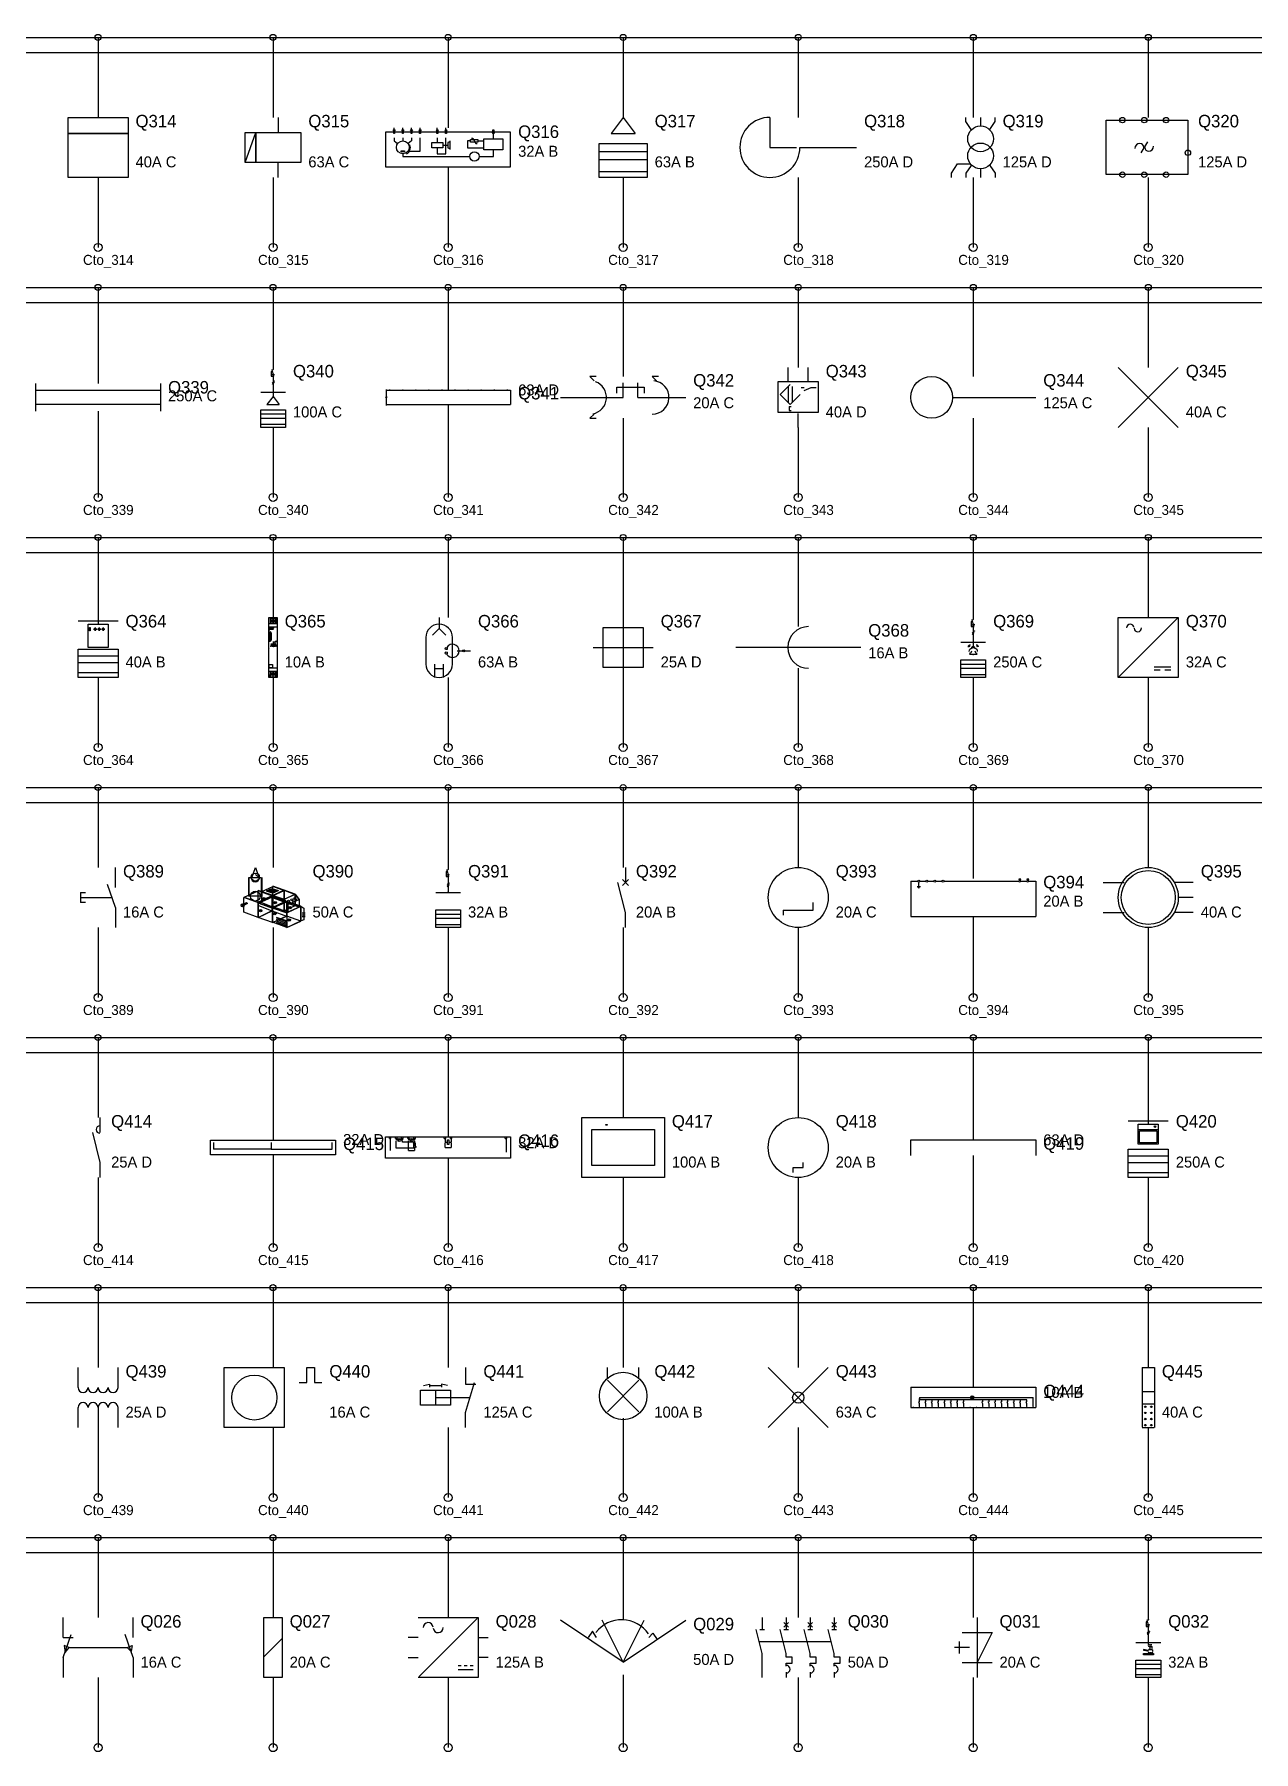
# Model space of a CAD drawing. Header units: metres. Extents: x 2 to 99, y 2 to 133.
# Drawn here: x 51.23 to 75.61, y 34.72 to 69.06 of the extents above; entities that cross this region are included whole.
import ezdxf

# ---------------------------------------------------------------- set-up
doc = ezdxf.new("R2010")
doc.units = ezdxf.units.M
for name, color, linetype in [('BARRAS_BUSBAR', 7, 'Continuous'), ('COMPONENTES', 7, 'Continuous'), ('LINEAS_FUERZA', 7, 'Continuous'), ('TEXTOS_CIRCUITO', 7, 'Continuous')]:
    doc.layers.add(name, color=color, linetype=linetype)

msp = doc.modelspace()

# ---------------------------------------------------------------- linework, layer by layer
at = {"layer": 'BARRAS_BUSBAR'}
for p, q in [((5, 69), (96, 69)), ((5, 68.7), (96, 68.7)), ((5, 64), (96, 64)), ((5, 63.7), (96, 63.7)), ((5, 59), (96, 59)), ((5, 58.7), (96, 58.7)), ((5, 54), (96, 54)), ((5, 53.7), (96, 53.7)), ((5, 49), (96, 49)), ((5, 48.7), (96, 48.7)), ((5, 44), (96, 44)), ((5, 43.7), (96, 43.7)), ((5, 39), (96, 39)), ((5, 38.7), (96, 38.7))]:
    msp.add_line(p, q, dxfattribs=at)
at = {"layer": 'COMPONENTES'}
for p, q in [((56.105, 67.4), (56.105, 67.1)), ((63, 67.4), (62.76, 67.08)), ((63, 67.4), (63.24, 67.08)), ((65.933, 67.4), (65.933, 66.8)), ((70.146, 67.4), (70.146, 67.229)), ((55.445, 66.5), (55.655, 67.1)), ((58.422, 67.153), (58.422, 67.188)), ((58.595, 67.153), (58.595, 67.188)), ((58.595, 66.99), (58.595, 66.929)), ((58.767, 67.153), (58.767, 67.188)), ((58.94, 67.153), (58.94, 67.188)), ((59.284, 67.153), (59.284, 67.188)), ((59.284, 66.99), (59.284, 66.895)), ((59.457, 67.153), (59.457, 67.188)), ((60.405, 66.972), (60.405, 67.076)), ((62.76, 67.08), (63.24, 67.08)), ((59.397, 66.843), (59.491, 66.843)), ((59.534, 66.929), (59.534, 66.757)), ((60.095, 66.929), (60.216, 66.929)), ((62.52, 66.72), (63.48, 66.72)), ((65.933, 66.8), (66.467, 66.8)), ((66.533, 66.8), (67.667, 66.8)), ((73.484, 66.909), (73.353, 66.691)), ((56.105, 66.2), (56.105, 66.5)), ((62.52, 66.56), (63.48, 66.56)), ((62.52, 66.32), (63.48, 66.32)), ((70.146, 66.371), (70.146, 66.2)), ((55.988, 62.317), (55.959, 62.317)), ((55.959, 62.317), (55.959, 62.222)), ((55.959, 62.255), (56.017, 62.255)), ((55.959, 62.222), (56.017, 62.222)), ((56.008, 62.367), (55.992, 62.35)), ((55.992, 62.367), (56.008, 62.35)), ((56, 62.4), (56, 62.359)), ((56, 62.263), (56.017, 62.263)), ((56, 62.247), (56.017, 62.247)), ((56, 62.243), (56, 62.234)), ((56, 62.21), (56, 62.193)), ((56, 62.193), (56, 61.932)), ((56.017, 62.263), (56.017, 62.247)), ((66.3, 62.12), (66.3, 62.4)), ((66.7, 62.12), (66.7, 62.4)), ((72.9, 62.4), (74.1, 61.2)), ((72.9, 61.2), (74.1, 62.4)), ((51.25, 62.078), (51.25, 61.8)), ((53.75, 61.939), (51.25, 61.939)), ((53.75, 62.078), (53.75, 61.8)), ((55.752, 61.903), (56.248, 61.903)), ((56, 61.821), (55.876, 61.655)), ((56.021, 62.127), (55.979, 62.086)), ((56.021, 62.102), (55.979, 62.061)), ((56, 61.928), (56, 61.825)), ((56, 61.821), (56.124, 61.655)), ((58.266, 61.944), (58.322, 61.944)), ((58.342, 61.944), (58.583, 61.944)), ((58.603, 61.944), (58.845, 61.944)), ((58.864, 61.944), (59.106, 61.944)), ((59.126, 61.944), (59.368, 61.944)), ((59.387, 61.944), (59.629, 61.944)), ((59.649, 61.944), (59.891, 61.944)), ((59.91, 61.944), (60.152, 61.944)), ((60.172, 61.944), (60.413, 61.944)), ((60.433, 61.944), (60.675, 61.944)), ((60.694, 61.944), (60.75, 61.944)), ((60.75, 61.944), (60.75, 61.656)), ((63, 61.8), (63, 62.092)), ((63.292, 61.8), (63.292, 62.092)), ((66.3, 62.02), (66.3, 61.7)), ((66.38, 62.02), (66.38, 61.7)), ((66.56, 62), (66.62, 62)), ((51.25, 61.8), (51.25, 61.522)), ((53.75, 61.661), (51.25, 61.661)), ((53.75, 61.8), (53.75, 61.522)), ((55.752, 61.469), (56.248, 61.469)), ((55.876, 61.655), (56.124, 61.655)), ((58.266, 61.656), (60.75, 61.656)), ((61.75, 61.8), (63, 61.8)), ((63.292, 61.8), (64.25, 61.8)), ((66.319, 61.541), (66.359, 61.541)), ((66.32, 61.62), (66.36, 61.62)), ((66.32, 61.62), (66.32, 61.54)), ((66.5, 61.2), (66.5, 61.48)), ((69.583, 61.8), (71.25, 61.8)), ((55.752, 61.386), (56.248, 61.386)), ((55.752, 61.262), (56.248, 61.262)), ((52.5, 57.4), (52.5, 57.267)), ((55.932, 57.396), (55.935, 57.396)), ((55.932, 57.365), (55.933, 57.365)), ((59.32, 57.4), (59.32, 57.178)), ((63, 57.4), (63, 56.2)), ((70.008, 57.367), (69.992, 57.35)), ((69.992, 57.367), (70.008, 57.35)), ((70, 57.4), (70, 57.359)), ((72.9, 56.2), (74.1, 57.4)), ((52.1, 57.333), (52.9, 57.333)), ((52.407, 57.167), (52.473, 57.167)), ((52.42, 57.147), (52.46, 57.187)), ((52.42, 57.187), (52.46, 57.147)), ((52.44, 57.2), (52.44, 57.133)), ((52.487, 57.167), (52.553, 57.167)), ((52.5, 57.147), (52.54, 57.187)), ((52.5, 57.187), (52.54, 57.147)), ((52.52, 57.2), (52.52, 57.133)), ((52.567, 57.167), (52.633, 57.167)), ((52.58, 57.187), (52.62, 57.147)), ((52.62, 57.187), (52.58, 57.147)), ((52.6, 57.2), (52.6, 57.133)), ((55.917, 57.276), (56.083, 57.276)), ((55.917, 57.21), (56.083, 57.21)), ((55.918, 57.114), (55.941, 57.114)), ((55.926, 57.193), (55.926, 57.155)), ((55.926, 57.193), (55.941, 57.193)), ((55.926, 57.155), (55.933, 57.155)), ((55.933, 57.187), (55.933, 57.155)), ((55.933, 57.187), (55.939, 57.187)), ((55.935, 57.169), (55.935, 57.163)), ((55.935, 57.169), (55.939, 57.169)), ((55.935, 57.163), (55.941, 57.163)), ((55.958, 57.193), (55.958, 57.163)), ((55.958, 57.193), (55.965, 57.193)), ((55.958, 57.163), (55.965, 57.163)), ((55.962, 57.094), (55.962, 56.949)), ((55.965, 57.193), (55.965, 57.163)), ((55.968, 57.201), (55.968, 57.163)), ((55.968, 57.2), (55.976, 57.2)), ((55.968, 57.163), (55.976, 57.163)), ((55.976, 57.201), (55.976, 57.163)), ((55.979, 57.193), (55.979, 57.187)), ((55.979, 57.193), (56.009, 57.193)), ((55.998, 57.187), (55.979, 57.169)), ((55.979, 57.187), (55.998, 57.187)), ((55.979, 57.169), (55.979, 57.163)), ((55.979, 57.163), (56.009, 57.163)), ((56.009, 57.187), (55.99, 57.169)), ((55.99, 57.169), (56.009, 57.169)), ((56.009, 57.193), (56.009, 57.187)), ((56.009, 57.169), (56.009, 57.163)), ((59.32, 57.178), (59.187, 57.044)), ((59.32, 57.178), (59.453, 57.044)), ((69.988, 57.317), (69.959, 57.317)), ((69.959, 57.317), (69.959, 57.222)), ((69.959, 57.255), (70.017, 57.255)), ((69.959, 57.222), (70.017, 57.222)), ((70.021, 57.127), (69.979, 57.086)), ((70.021, 57.102), (69.979, 57.061)), ((70, 57.263), (70.017, 57.263)), ((70, 57.247), (70.017, 57.247)), ((70, 57.243), (70, 57.234)), ((70, 57.21), (70, 57.193)), ((70, 57.193), (70, 56.928)), ((70.017, 57.263), (70.017, 57.247)), ((55.918, 56.926), (55.941, 56.926)), ((55.922, 56.782), (55.922, 56.782)), ((55.933, 56.784), (55.932, 56.784)), ((55.95, 56.846), (55.954, 56.846)), ((55.954, 56.87), (55.959, 56.87)), ((55.954, 56.866), (55.959, 56.866)), ((55.954, 56.85), (55.959, 56.85)), ((55.954, 56.85), (55.954, 56.846)), ((55.954, 56.846), (55.959, 56.846)), ((55.959, 56.87), (55.959, 56.866)), ((55.959, 56.85), (55.959, 56.846)), ((56.004, 56.92), (56.004, 56.879)), ((56.017, 56.899), (56.025, 56.899)), ((56.025, 56.912), (56.037, 56.912)), ((56.025, 56.912), (56.025, 56.899)), ((56.037, 56.912), (56.037, 56.899)), ((56.037, 56.899), (56.046, 56.899)), ((56.046, 56.866), (56.05, 56.866)), ((56.05, 56.87), (56.054, 56.87)), ((56.05, 56.87), (56.05, 56.866)), ((56.054, 56.846), (56.058, 56.846)), ((56.058, 56.85), (56.062, 56.85)), ((56.058, 56.85), (56.058, 56.846)), ((56.062, 56.85), (56.062, 56.846)), ((56.062, 56.846), (56.066, 56.846)), ((59.053, 57), (59.053, 56.467)), ((59.587, 56.467), (59.587, 57)), ((59.68, 56.733), (59.947, 56.733)), ((62.4, 56.8), (63.6, 56.8)), ((66.708, 56.8), (65.25, 56.8)), ((67.75, 56.8), (66.708, 56.8)), ((69.752, 56.903), (70.248, 56.903)), ((69.928, 56.668), (70.076, 56.668)), ((69.959, 56.796), (70.041, 56.796)), ((69.969, 56.817), (70.027, 56.817)), ((70, 56.925), (70, 56.82)), ((52.1, 56.633), (52.9, 56.633)), ((52.1, 56.5), (52.9, 56.5)), ((55.917, 56.39), (56.083, 56.39)), ((55.917, 56.324), (56.083, 56.324)), ((59.231, 56.2), (59.231, 56.467)), ((59.231, 56.378), (59.409, 56.378)), ((59.409, 56.2), (59.409, 56.467)), ((69.752, 56.469), (70.248, 56.469)), ((69.752, 56.386), (70.248, 56.386)), ((73.62, 56.41), (73.95, 56.41)), ((73.62, 56.35), (73.74, 56.35)), ((73.83, 56.35), (73.95, 56.35)), ((52.1, 56.3), (52.9, 56.3)), ((55.933, 56.217), (55.932, 56.217)), ((69.752, 56.262), (70.248, 56.262)), ((52.85, 52), (52.85, 52.4)), ((55.514, 52.2), (55.514, 51.818)), ((55.774, 52.2), (55.774, 51.818)), ((59.488, 52.317), (59.459, 52.317)), ((59.459, 52.317), (59.459, 52.222)), ((59.459, 52.255), (59.517, 52.255)), ((59.459, 52.222), (59.517, 52.222)), ((59.508, 52.367), (59.492, 52.35)), ((59.492, 52.367), (59.508, 52.35)), ((59.5, 52.4), (59.5, 52.359)), ((59.5, 52.263), (59.517, 52.263)), ((59.5, 52.247), (59.517, 52.247)), ((59.5, 52.243), (59.5, 52.234)), ((59.5, 52.21), (59.5, 52.193)), ((59.517, 52.263), (59.517, 52.247)), ((63.045, 52.4), (63.045, 52.1)), ((52.15, 51.9), (52.15, 51.7)), ((52.15, 51.9), (52.25, 51.9)), ((52.85, 51.6), (52.69, 52.06)), ((55.42, 51.804), (55.702, 51.932)), ((55.775, 51.92), (55.998, 52.02)), ((55.865, 51.933), (56.003, 51.89)), ((55.869, 51.935), (55.974, 51.979)), ((55.888, 51.927), (55.993, 51.971)), ((55.916, 51.918), (56.022, 51.962)), ((55.945, 51.91), (56.051, 51.954)), ((55.974, 51.983), (56.108, 51.94)), ((55.974, 51.902), (56.08, 51.945)), ((55.999, 51.841), (56.221, 51.938)), ((56.003, 51.893), (56.108, 51.937)), ((59.252, 51.903), (59.748, 51.903)), ((59.521, 52.102), (59.479, 52.061)), ((59.521, 52.077), (59.479, 52.036)), ((59.521, 52.052), (59.479, 52.011)), ((59.5, 52.193), (59.5, 51.903)), ((63.105, 52.04), (62.985, 52.16)), ((63.105, 52.16), (62.985, 52.04)), ((68.75, 52.127), (68.75, 51.417)), ((68.75, 52.127), (68.887, 52.127)), ((68.879, 52.022), (68.944, 52.022)), ((68.895, 52.006), (68.927, 52.006)), ((68.903, 51.99), (68.919, 51.99)), ((68.911, 52.022), (68.911, 52.102)), ((68.935, 52.127), (69.048, 52.127)), ((69.097, 52.127), (69.21, 52.127)), ((69.258, 52.127), (69.371, 52.127)), ((69.419, 52.127), (70.903, 52.127)), ((70.903, 52.175), (70.952, 52.151)), ((70.919, 52.183), (70.919, 52.135)), ((70.927, 52.183), (70.927, 52.135)), ((70.935, 52.183), (70.935, 52.135)), ((70.952, 52.127), (71.065, 52.127)), ((71.065, 52.175), (71.113, 52.151)), ((71.081, 52.183), (71.081, 52.135)), ((71.089, 52.183), (71.089, 52.135)), ((71.097, 52.183), (71.097, 52.135)), ((71.113, 52.127), (71.25, 52.127)), ((71.25, 52.127), (71.25, 51.417)), ((72.6, 52.1), (73.02, 52.1)), ((74.4, 52.1), (74.04, 52.1)), ((52.15, 51.8), (52.77, 51.8)), ((52.25, 51.7), (52.15, 51.7)), ((52.85, 51.6), (52.85, 51.2)), ((55.702, 51.401), (55.985, 51.539)), ((55.706, 51.689), (55.989, 51.813)), ((55.993, 51.591), (56.275, 51.715)), ((55.998, 51.608), (56.221, 51.715)), ((56.221, 51.532), (56.444, 51.637)), ((66.2, 51.55), (66.2, 51.45)), ((66.2, 51.55), (66.8, 51.55)), ((66.8, 51.55), (66.8, 51.7)), ((74.4, 51.8), (74.1, 51.8)), ((55.989, 51.298), (56.272, 51.431)), ((56.062, 51.365), (56.253, 51.295)), ((56.062, 51.334), (56.253, 51.264)), ((56.062, 51.308), (56.253, 51.238)), ((56.069, 51.391), (56.261, 51.321)), ((56.275, 51.2), (56.558, 51.334)), ((56.639, 51.485), (56.583, 51.485)), ((56.639, 51.45), (56.583, 51.45)), ((56.639, 51.415), (56.583, 51.415)), ((59.252, 51.469), (59.748, 51.469)), ((59.252, 51.386), (59.748, 51.386)), ((59.252, 51.262), (59.748, 51.262)), ((68.75, 51.417), (71.25, 51.417)), ((72.6, 51.5), (73.02, 51.5)), ((74.4, 51.5), (74.04, 51.5)), ((52.538, 47.4), (52.538, 47.1)), ((73.5, 47.4), (73.5, 47.267)), ((73.1, 47.333), (73.9, 47.333)), ((73.3, 47.16), (73.693, 47.16)), ((54.808, 46.9), (54.808, 46.765)), ((55.961, 46.765), (54.808, 46.765)), ((55.961, 46.9), (55.961, 46.765)), ((55.961, 46.765), (57.182, 46.765)), ((57.182, 46.765), (57.182, 46.9)), ((58.326, 46.983), (58.326, 47.013)), ((58.326, 46.983), (58.357, 46.983)), ((58.341, 46.983), (58.341, 46.739)), ((58.357, 46.983), (58.357, 47.013)), ((58.448, 46.983), (58.448, 47.013)), ((58.448, 46.983), (58.479, 46.983)), ((58.463, 46.983), (58.463, 46.952)), ((58.494, 46.952), (58.463, 46.952)), ((58.479, 46.983), (58.479, 47.013)), ((58.546, 46.974), (58.503, 46.931)), ((58.555, 46.952), (58.585, 46.952)), ((58.57, 46.983), (58.57, 47.013)), ((58.57, 46.983), (58.601, 46.983)), ((58.585, 46.983), (58.585, 46.952)), ((58.601, 46.983), (58.601, 47.013)), ((58.692, 46.983), (58.692, 47.013)), ((58.692, 46.983), (58.723, 46.983)), ((58.707, 46.983), (58.707, 46.952)), ((58.738, 46.952), (58.707, 46.952)), ((58.707, 46.739), (58.707, 46.937)), ((58.707, 46.739), (58.829, 46.739)), ((58.723, 46.983), (58.723, 47.013)), ((58.79, 46.974), (58.747, 46.931)), ((58.799, 46.952), (58.829, 46.952)), ((58.799, 46.891), (58.86, 46.8)), ((58.814, 46.983), (58.814, 47.013)), ((58.814, 46.983), (58.845, 46.983)), ((58.829, 46.983), (58.829, 46.952)), ((58.829, 46.937), (58.829, 46.891)), ((58.829, 46.8), (58.829, 46.739)), ((58.845, 46.983), (58.845, 47.013)), ((59.424, 46.983), (59.424, 47.013)), ((59.424, 46.983), (59.454, 46.983)), ((59.439, 46.983), (59.439, 46.907)), ((59.439, 46.907), (59.485, 46.907)), ((59.439, 46.8), (59.439, 46.891)), ((59.439, 46.8), (59.561, 46.8)), ((59.454, 46.983), (59.454, 47.013)), ((59.515, 46.907), (59.561, 46.907)), ((59.546, 46.983), (59.546, 47.013)), ((59.546, 46.983), (59.576, 46.983)), ((59.561, 46.983), (59.561, 46.907)), ((59.561, 46.891), (59.561, 46.8)), ((59.576, 46.983), (59.576, 47.013)), ((60.643, 46.983), (60.643, 47.013)), ((60.643, 46.983), (60.674, 46.983)), ((60.659, 46.983), (60.659, 46.709)), ((60.674, 46.983), (60.674, 47.013)), ((73.1, 46.633), (73.9, 46.633)), ((73.1, 46.5), (73.9, 46.5)), ((73.1, 46.3), (73.9, 46.3)), ((52.1, 42), (52.1, 42.4)), ((52.9, 42), (52.9, 42.4)), ((59.845, 42.4), (59.845, 42.07)), ((62.684, 42.179), (62.684, 42.4)), ((63.316, 42.179), (63.316, 42.4)), ((65.9, 41.2), (67.1, 42.4)), ((65.9, 42.4), (67.1, 41.2)), ((73.378, 42.4), (73.378, 41.678)), ((73.378, 42.4), (73.451, 42.4)), ((73.457, 42.4), (73.622, 42.4)), ((73.622, 42.4), (73.622, 41.2)), ((59.125, 42.04), (59.365, 42.04)), ((59.245, 41.95), (59.245, 41.65)), ((59.845, 42.07), (60.055, 42.07)), ((62.684, 42.147), (63.316, 41.516)), ((63.316, 42.147), (62.684, 41.516)), ((68.75, 42.006), (71.25, 42.006)), ((68.75, 42.006), (68.75, 41.602)), ((71.25, 42.006), (71.25, 41.602)), ((73.378, 41.922), (73.622, 41.922)), ((52.1, 41.2), (52.1, 41.6)), ((52.5, 41.6), (52.5, 41.2)), ((52.9, 41.2), (52.9, 41.6)), ((59.245, 41.8), (59.935, 41.8)), ((68.75, 41.602), (68.79, 41.602)), ((68.808, 41.602), (68.917, 41.602)), ((68.927, 41.678), (68.912, 41.715)), ((68.927, 41.804), (69.965, 41.804)), ((68.927, 41.804), (68.927, 41.776)), ((68.927, 41.718), (68.927, 41.779)), ((68.927, 41.761), (71.073, 41.761)), ((68.927, 41.624), (68.927, 41.678)), ((68.934, 41.602), (69.043, 41.602)), ((69.053, 41.678), (69.038, 41.715)), ((69.053, 41.718), (69.053, 41.758)), ((69.053, 41.624), (69.053, 41.678)), ((69.06, 41.602), (69.169, 41.602)), ((69.179, 41.678), (69.164, 41.715)), ((69.179, 41.718), (69.179, 41.758)), ((69.179, 41.624), (69.179, 41.678)), ((69.187, 41.602), (69.296, 41.602)), ((69.306, 41.678), (69.29, 41.715)), ((69.306, 41.718), (69.306, 41.758)), ((69.306, 41.624), (69.306, 41.678)), ((69.313, 41.602), (69.422, 41.602)), ((69.432, 41.678), (69.417, 41.715)), ((69.432, 41.718), (69.432, 41.758)), ((69.432, 41.624), (69.432, 41.678)), ((69.439, 41.602), (69.548, 41.602)), ((69.558, 41.678), (69.543, 41.715)), ((69.558, 41.718), (69.558, 41.758)), ((69.558, 41.624), (69.558, 41.678)), ((69.566, 41.602), (69.674, 41.602)), ((69.684, 41.678), (69.669, 41.715)), ((69.684, 41.718), (69.684, 41.758)), ((69.684, 41.624), (69.684, 41.678)), ((69.692, 41.602), (69.801, 41.602)), ((69.811, 41.678), (69.795, 41.715)), ((69.811, 41.718), (69.811, 41.758)), ((69.811, 41.624), (69.811, 41.678)), ((69.818, 41.602), (69.927, 41.602)), ((69.944, 41.602), (70.053, 41.602)), ((69.967, 41.824), (69.967, 41.784)), ((69.987, 41.824), (69.987, 41.784)), ((69.99, 41.804), (71.199, 41.804)), ((70.071, 41.602), (70.179, 41.602)), ((70.189, 41.678), (70.174, 41.715)), ((70.189, 41.718), (70.189, 41.758)), ((70.189, 41.624), (70.189, 41.678)), ((70.197, 41.602), (70.306, 41.602)), ((70.316, 41.678), (70.301, 41.715)), ((70.316, 41.718), (70.316, 41.758)), ((70.316, 41.624), (70.316, 41.678)), ((70.323, 41.602), (70.432, 41.602)), ((70.442, 41.678), (70.427, 41.715)), ((70.442, 41.718), (70.442, 41.758)), ((70.442, 41.624), (70.442, 41.678)), ((70.449, 41.602), (70.558, 41.602)), ((70.568, 41.678), (70.553, 41.715)), ((70.568, 41.718), (70.568, 41.758)), ((70.568, 41.624), (70.568, 41.678)), ((70.576, 41.602), (70.684, 41.602)), ((70.694, 41.678), (70.679, 41.715)), ((70.694, 41.718), (70.694, 41.758)), ((70.694, 41.624), (70.694, 41.678)), ((70.702, 41.602), (70.811, 41.602)), ((70.821, 41.678), (70.806, 41.715)), ((70.821, 41.718), (70.821, 41.758)), ((70.821, 41.624), (70.821, 41.678)), ((70.828, 41.602), (70.937, 41.602)), ((70.947, 41.678), (70.932, 41.715)), ((70.947, 41.718), (70.947, 41.758)), ((70.947, 41.624), (70.947, 41.678)), ((70.954, 41.602), (71.063, 41.602)), ((71.073, 41.678), (71.058, 41.715)), ((71.073, 41.718), (71.073, 41.758)), ((71.073, 41.624), (71.073, 41.678)), ((71.081, 41.602), (71.19, 41.602)), ((71.199, 41.624), (71.199, 41.804)), ((71.21, 41.602), (71.25, 41.602)), ((73.378, 41.671), (73.378, 41.206)), ((73.384, 41.678), (73.622, 41.678)), ((63, 41.389), (63, 41.2)), ((73.378, 41.2), (73.469, 41.2)), ((73.476, 41.2), (73.482, 41.2)), ((73.482, 41.2), (73.616, 41.2)), ((51.8, 37), (51.8, 37.4)), ((53.2, 37), (53.2, 37.4)), ((60.08, 37.38), (58.92, 36.22)), ((63, 36.512), (61.75, 37.346)), ((63, 36.512), (62.583, 37.346)), ((63, 36.512), (63.417, 37.346)), ((63, 36.512), (64.25, 37.346)), ((65.732, 37.16), (65.828, 37.16)), ((65.78, 37.4), (65.78, 37.16)), ((66.308, 37.304), (66.212, 37.208)), ((66.212, 37.304), (66.308, 37.208)), ((66.212, 37.16), (66.308, 37.16)), ((66.26, 37.4), (66.26, 37.16)), ((66.788, 37.304), (66.692, 37.208)), ((66.692, 37.304), (66.788, 37.208)), ((66.692, 37.16), (66.788, 37.16)), ((66.74, 37.4), (66.74, 37.16)), ((67.268, 37.304), (67.172, 37.208)), ((67.172, 37.304), (67.268, 37.208)), ((67.172, 37.16), (67.268, 37.16)), ((67.22, 37.4), (67.22, 37.16)), ((70.075, 37.4), (70.075, 36.2)), ((73.488, 37.317), (73.459, 37.317)), ((73.459, 37.317), (73.459, 37.222)), ((73.459, 37.255), (73.517, 37.255)), ((73.459, 37.222), (73.517, 37.222)), ((73.521, 37.127), (73.479, 37.086)), ((73.521, 37.102), (73.479, 37.061)), ((73.508, 37.367), (73.492, 37.35)), ((73.492, 37.367), (73.508, 37.35)), ((73.5, 37.4), (73.5, 37.359)), ((73.5, 37.263), (73.517, 37.263)), ((73.5, 37.247), (73.517, 37.247)), ((73.5, 37.243), (73.5, 37.234)), ((73.5, 37.21), (73.5, 37.193)), ((73.5, 37.193), (73.5, 36.932)), ((73.517, 37.263), (73.517, 37.247)), ((51.8, 36.6), (51.96, 37.06)), ((51.8, 37), (52, 37)), ((51.92, 36.8), (51.82, 36.84)), ((51.82, 36.84), (51.84, 36.7)), ((51.84, 36.7), (51.92, 36.8)), ((51.92, 36.8), (53.08, 36.8)), ((53.2, 36.6), (53.04, 37.06)), ((53.08, 36.8), (53.18, 36.84)), ((53.08, 36.8), (53.16, 36.72)), ((53.18, 36.84), (53.16, 36.72)), ((55.818, 36.618), (56.182, 36.982)), ((58.9, 37), (58.7, 37)), ((60.1, 37), (60.3, 37)), ((65.72, 36.92), (67.16, 36.92)), ((69.925, 36.8), (69.625, 36.8)), ((69.715, 36.92), (69.715, 36.68)), ((73.252, 36.903), (73.748, 36.903)), ((73.495, 36.721), (73.495, 36.754)), ((73.5, 36.928), (73.5, 36.862)), ((73.582, 36.754), (73.501, 36.754)), ((73.588, 36.721), (73.588, 36.754)), ((51.8, 36.6), (51.8, 36.2)), ((53.2, 36.6), (53.2, 36.2)), ((58.7, 36.6), (58.9, 36.6)), ((59.7, 36.44), (59.76, 36.44)), ((59.82, 36.44), (59.88, 36.44)), ((59.94, 36.44), (60, 36.44)), ((60.3, 36.6), (60.1, 36.6)), ((69.775, 36.5), (70.375, 36.5)), ((73.252, 36.469), (73.748, 36.469)), ((73.562, 36.694), (73.521, 36.694)), ((59.7, 36.36), (60, 36.36)), ((66.26, 36.308), (66.26, 36.2)), ((66.74, 36.308), (66.74, 36.2)), ((67.22, 36.308), (67.22, 36.2)), ((73.252, 36.386), (73.748, 36.386)), ((73.252, 36.262), (73.748, 36.262))]:
    msp.add_line(p, q, dxfattribs=at)
for points in [[(51.9, 67.4), (53.1, 67.4), (53.1, 67.08), (51.9, 67.08)], [(72.655, 67.345), (74.291, 67.345), (74.291, 66.255), (72.655, 66.255)], [(51.9, 67.08), (53.1, 67.08), (53.1, 66.2), (51.9, 66.2)], [(55.445, 67.1), (55.655, 67.1), (55.655, 66.5), (55.445, 66.5)], [(55.655, 67.1), (56.555, 67.1), (56.555, 66.5), (55.655, 66.5)], [(58.414, 67.129), (58.431, 67.129), (58.431, 67.078), (58.414, 67.078)], [(58.586, 67.129), (58.603, 67.129), (58.603, 67.078), (58.586, 67.078)], [(58.759, 67.129), (58.776, 67.129), (58.776, 67.078), (58.759, 67.078)], [(58.931, 67.129), (58.948, 67.129), (58.948, 67.078), (58.931, 67.078)], [(59.276, 67.129), (59.293, 67.129), (59.293, 67.078), (59.276, 67.078)], [(59.448, 67.129), (59.466, 67.129), (59.466, 67.078), (59.448, 67.078)], [(60.216, 66.972), (60.595, 66.972), (60.595, 66.748), (60.216, 66.748)], [(60.397, 67.153), (60.414, 67.153), (60.414, 67.102), (60.397, 67.102)], [(58.56, 66.731), (58.629, 66.731), (58.629, 66.714), (58.56, 66.714)], [(58.56, 66.731), (58.595, 66.731), (58.595, 66.714), (58.56, 66.714)], [(59.172, 66.895), (59.397, 66.895), (59.397, 66.791), (59.172, 66.791)], [(59.948, 66.955), (60.095, 66.955), (60.095, 66.903), (59.948, 66.903)], [(62.52, 66.88), (63.48, 66.88), (63.48, 66.2), (62.52, 66.2)], [(66.1, 62.12), (66.9, 62.12), (66.9, 61.5), (66.1, 61.5)], [(55.752, 61.552), (56.248, 61.552), (56.248, 61.2), (55.752, 61.2)], [(55.917, 57.4), (56.083, 57.4), (56.083, 56.2), (55.917, 56.2)], [(55.948, 57.396), (56.001, 57.396), (56.001, 57.341), (55.948, 57.341)], [(55.953, 57.387), (55.995, 57.387), (55.995, 57.346), (55.953, 57.346)], [(56.001, 57.396), (56.055, 57.396), (56.055, 57.341), (56.001, 57.341)], [(56.008, 57.387), (56.049, 57.387), (56.049, 57.346), (56.008, 57.346)], [(72.9, 57.4), (74.1, 57.4), (74.1, 56.2), (72.9, 56.2)], [(52.3, 57.267), (52.7, 57.267), (52.7, 56.8), (52.3, 56.8)], [(52.327, 57.2), (52.34, 57.2), (52.34, 57.133), (52.327, 57.133)], [(55.935, 57.102), (55.947, 57.102), (55.947, 57.077), (55.935, 57.077)], [(55.935, 57.073), (55.947, 57.073), (55.947, 57.048), (55.935, 57.048)], [(55.935, 57.044), (55.947, 57.044), (55.947, 57.02), (55.935, 57.02)], [(55.935, 57.015), (55.947, 57.015), (55.947, 56.991), (55.935, 56.991)], [(55.946, 57.334), (56, 57.334), (56, 57.279), (55.946, 57.279)], [(55.952, 57.326), (55.993, 57.326), (55.993, 57.284), (55.952, 57.284)], [(56, 57.334), (56.054, 57.334), (56.054, 57.279), (56, 57.279)], [(56.007, 57.326), (56.048, 57.326), (56.048, 57.284), (56.007, 57.284)], [(62.6, 57.2), (63.4, 57.2), (63.4, 56.4), (62.6, 56.4)], [(52.1, 56.767), (52.9, 56.767), (52.9, 56.2), (52.1, 56.2)], [(55.935, 56.986), (55.946, 56.986), (55.946, 56.962), (55.935, 56.962)], [(55.935, 56.957), (55.946, 56.957), (55.946, 56.933), (55.935, 56.933)], [(55.954, 56.829), (55.959, 56.829), (55.959, 56.821), (55.954, 56.821)], [(55.992, 56.843), (56.03, 56.843), (56.03, 56.839), (55.992, 56.839)], [(56.054, 56.829), (56.058, 56.829), (56.058, 56.821), (56.054, 56.821)], [(55.921, 56.457), (55.988, 56.457), (55.988, 56.394), (55.921, 56.394)], [(55.946, 56.32), (56, 56.32), (56, 56.265), (55.946, 56.265)], [(56, 56.32), (56.054, 56.32), (56.054, 56.265), (56, 56.265)], [(69.752, 56.552), (70.248, 56.552), (70.248, 56.2), (69.752, 56.2)], [(55.945, 56.258), (55.998, 56.258), (55.998, 56.204), (55.945, 56.204)], [(55.951, 56.25), (55.992, 56.25), (55.992, 56.209), (55.951, 56.209)], [(55.952, 56.312), (55.993, 56.312), (55.993, 56.27), (55.952, 56.27)], [(55.999, 56.258), (56.052, 56.258), (56.052, 56.204), (55.999, 56.204)], [(56.005, 56.25), (56.047, 56.25), (56.047, 56.208), (56.005, 56.208)], [(56.007, 56.312), (56.048, 56.312), (56.048, 56.27), (56.007, 56.27)], [(55.514, 52.2), (55.762, 52.2), (55.762, 51.826), (55.514, 51.826)], [(55.724, 51.541), (55.774, 51.541), (55.774, 51.527), (55.724, 51.527)], [(55.794, 51.786), (55.844, 51.786), (55.844, 51.772), (55.794, 51.772)], [(56.017, 51.702), (56.067, 51.702), (56.067, 51.688), (56.017, 51.688)], [(56.311, 51.604), (56.361, 51.604), (56.361, 51.59), (56.311, 51.59)], [(59.252, 51.552), (59.748, 51.552), (59.748, 51.2), (59.252, 51.2)], [(56.01, 51.486), (56.06, 51.486), (56.06, 51.471), (56.01, 51.471)], [(56.297, 51.36), (56.347, 51.36), (56.347, 51.345), (56.297, 51.345)], [(62.176, 47.4), (63.824, 47.4), (63.824, 46.2), (62.176, 46.2)], [(62.376, 47.16), (63.624, 47.16), (63.624, 46.44), (62.376, 46.44)], [(62.656, 47.264), (62.68, 47.264), (62.68, 47.248), (62.656, 47.248)], [(73.3, 47.267), (73.7, 47.267), (73.7, 46.867), (73.3, 46.867)], [(73.327, 47.133), (73.673, 47.133), (73.673, 46.893), (73.327, 46.893)], [(54.75, 46.949), (57.25, 46.949), (57.25, 46.651), (54.75, 46.651)], [(58.25, 47.013), (60.75, 47.013), (60.75, 46.587), (58.25, 46.587)], [(58.817, 46.891), (58.841, 46.891), (58.841, 46.8), (58.817, 46.8)], [(59.485, 46.952), (59.515, 46.952), (59.515, 46.861), (59.485, 46.861)], [(73.1, 46.767), (73.9, 46.767), (73.9, 46.2), (73.1, 46.2)], [(55.025, 42.4), (56.225, 42.4), (56.225, 41.2), (55.025, 41.2)], [(58.945, 41.95), (59.545, 41.95), (59.545, 41.65), (58.945, 41.65)], [(55.818, 37.4), (56.182, 37.4), (56.182, 36.2), (55.818, 36.2)], [(73.252, 36.552), (73.748, 36.552), (73.748, 36.2), (73.252, 36.2)], [(73.401, 36.681), (73.602, 36.681), (73.602, 36.654), (73.401, 36.654)]]:
    msp.add_lwpolyline(points, close=True, dxfattribs=at)
for points in [[(69.957, 67.16), (69.854, 67.314), (69.854, 67.4)], [(70.334, 67.16), (70.437, 67.314), (70.437, 67.4)], [(60.379, 67.102), (58.25, 67.102), (58.25, 66.412), (60.75, 66.412), (60.75, 67.102), (60.431, 67.102)], [(58.422, 66.99), (58.422, 66.929), (58.491, 66.878)], [(58.767, 66.99), (58.767, 66.929), (58.698, 66.878)], [(58.724, 66.722), (58.94, 66.722), (58.94, 66.99)], [(59.284, 66.791), (59.284, 66.671), (59.457, 66.671), (59.457, 66.99)], [(59.966, 66.981), (59.991, 66.981), (60.052, 66.878), (60.078, 66.878)], [(58.595, 66.671), (58.595, 66.619), (59.931, 66.619)], [(59.534, 66.912), (59.491, 66.895), (59.491, 66.791), (59.534, 66.774)], [(59.948, 66.929), (59.888, 66.929), (59.888, 66.791), (60.216, 66.791)], [(60.121, 66.619), (60.405, 66.619), (60.405, 66.748)], [(69.563, 66.2), (69.563, 66.286), (69.683, 66.474), (69.94, 66.474)], [(69.957, 66.44), (69.854, 66.286), (69.854, 66.2)], [(70.334, 66.44), (70.437, 66.286), (70.437, 66.2)], [(56, 62.263), (56, 62.276), (55.979, 62.359)], [(62.458, 62.217), (62.333, 62.217), (62.417, 62.133)], [(63.708, 62.217), (63.583, 62.217), (63.667, 62.133)], [(58.266, 61.64), (58.266, 61.793), (58.25, 61.803), (58.283, 61.803), (58.266, 61.813), (58.266, 61.96)], [(62.875, 61.883), (62.875, 62.008), (63.417, 62.008), (63.417, 61.883)], [(66.34, 62.06), (66.14, 61.86), (66.34, 61.66), (66.54, 61.86)], [(66.62, 61.94), (66.76, 62), (66.86, 62)], [(62.417, 61.467), (62.333, 61.383), (62.458, 61.383)], [(70, 57.263), (70, 57.276), (69.979, 57.359)], [(55.954, 56.829), (55.95, 56.825), (55.954, 56.821)], [(55.959, 56.829), (55.963, 56.825), (55.959, 56.821)], [(55.979, 56.841), (55.992, 56.85), (55.992, 56.833)], [(56.054, 56.829), (56.05, 56.825), (56.054, 56.821)], [(56.058, 56.829), (56.062, 56.825), (56.058, 56.821)], [(55.577, 52.19), (55.647, 52.4), (55.717, 52.197), (55.647, 52.26)], [(59.5, 52.263), (59.5, 52.276), (59.479, 52.359)], [(55.42, 51.807), (55.702, 51.706), (55.985, 51.838), (55.702, 51.94)], [(55.716, 51.932), (55.985, 51.834), (55.985, 51.529), (55.702, 51.637), (55.702, 51.932)], [(55.782, 51.917), (55.998, 51.842), (55.998, 51.608), (55.772, 51.691), (55.772, 51.917)], [(55.775, 51.923), (55.998, 51.844), (56.221, 51.947), (55.998, 52.025)], [(56.008, 52.02), (56.221, 51.943), (56.221, 51.707), (55.998, 51.791), (55.998, 52.02)], [(55.998, 51.85), (55.998, 51.608), (56.221, 51.71), (56.221, 51.944), (55.998, 51.842)], [(55.999, 51.843), (56.221, 51.765), (56.444, 51.866), (56.221, 51.944)], [(56.22, 51.76), (56.297, 51.658), (56.521, 51.76), (56.444, 51.861), (56.227, 51.767)], [(56.232, 51.938), (56.444, 51.863), (56.444, 51.63), (56.221, 51.713), (56.221, 51.938)], [(56.444, 51.869), (56.522, 51.76), (56.522, 51.607), (56.444, 51.636), (56.444, 51.861)], [(63.045, 51.2), (63.045, 51.5), (62.895, 52.1)], [(55.382, 51.652), (55.472, 51.701), (55.486, 51.68), (55.396, 51.631)], [(55.429, 51.8), (55.702, 51.702), (55.702, 51.401), (55.415, 51.508), (55.415, 51.8)], [(55.702, 51.713), (55.702, 51.401), (55.985, 51.532), (55.985, 51.835), (55.702, 51.703)], [(55.715, 51.685), (55.989, 51.59), (55.989, 51.298), (55.702, 51.402), (55.702, 51.685)], [(55.706, 51.692), (55.989, 51.594), (56.272, 51.722), (55.989, 51.82)], [(56.002, 51.587), (56.275, 51.492), (56.275, 51.2), (55.988, 51.304), (55.988, 51.587)], [(56.002, 51.813), (56.272, 51.718), (56.272, 51.422), (55.989, 51.527), (55.989, 51.813)], [(55.989, 51.601), (55.989, 51.298), (56.272, 51.425), (56.272, 51.718), (55.989, 51.591)], [(55.993, 51.594), (56.275, 51.496), (56.558, 51.624), (56.275, 51.722)], [(56.006, 51.837), (56.221, 51.763), (56.221, 51.532), (55.995, 51.614), (55.995, 51.837)], [(56.22, 51.767), (56.298, 51.658), (56.298, 51.506), (56.22, 51.535), (56.22, 51.76)], [(56.289, 51.715), (56.558, 51.62), (56.558, 51.324), (56.275, 51.429), (56.275, 51.715)], [(56.275, 51.503), (56.275, 51.2), (56.558, 51.327), (56.558, 51.621), (56.275, 51.493)], [(56.297, 51.658), (56.521, 51.76), (56.521, 51.607), (56.297, 51.506)], [(56.555, 51.624), (56.613, 51.589), (56.613, 51.352), (56.565, 51.331)], [(56.062, 51.41), (56.261, 51.34), (56.261, 51.219), (56.062, 51.289)], [(52.388, 47.1), (52.538, 46.5), (52.538, 46.2)], [(58.829, 46.8), (58.814, 46.785), (58.463, 46.785), (58.463, 46.937)], [(58.829, 46.891), (58.814, 46.907), (58.585, 46.907), (58.585, 46.937)], [(68.75, 46.644), (68.75, 46.956), (71.25, 46.956), (71.25, 46.644)], [(66.4, 46.3), (66.4, 46.4), (66.6, 46.4), (66.6, 46.5)], [(56.525, 42.1), (56.675, 42.1), (56.675, 42.4), (56.825, 42.4), (56.825, 42.1), (56.975, 42.1)], [(59.005, 42.04), (59.125, 42.07), (59.125, 42.01)], [(59.485, 42.04), (59.365, 42.07), (59.365, 42.01)], [(59.845, 41.2), (59.845, 41.5), (60.025, 42.1)], [(58.9, 37.4), (60.1, 37.4), (60.1, 36.2), (58.9, 36.2)], [(62.469, 37.004), (62.385, 37.129), (62.302, 37.004)], [(63.51, 37.004), (63.594, 37.087), (63.677, 36.962)], [(65.78, 36.2), (65.78, 36.68), (65.66, 37.16)], [(66.26, 36.428), (66.26, 36.488), (66.38, 36.488), (66.38, 36.608), (66.26, 36.608), (66.26, 36.68), (66.14, 37.16)], [(66.74, 36.428), (66.74, 36.488), (66.86, 36.488), (66.86, 36.608), (66.74, 36.608), (66.74, 36.68), (66.62, 37.16)], [(67.22, 36.428), (67.22, 36.488), (67.34, 36.488), (67.34, 36.608), (67.22, 36.608), (67.22, 36.68), (67.1, 37.16)], [(69.775, 37.1), (70.375, 37.1), (70.075, 36.5)], [(73.5, 37.263), (73.5, 37.276), (73.479, 37.359)], [(73.495, 36.741), (73.407, 36.761), (73.401, 36.748), (73.495, 36.734)]]:
    msp.add_lwpolyline(points, dxfattribs=at)
for centre, radius in [((72.982, 67.345), 0.0545), ((73.418, 67.345), 0.0545), ((73.855, 67.345), 0.0545), ((70.146, 66.971), 0.257), ((58.595, 66.8), 0.129), ((60.026, 66.619), 0.0948), ((70.146, 66.629), 0.257), ((74.291, 66.691), 0.0545), ((72.982, 66.255), 0.0545), ((73.418, 66.255), 0.0545), ((73.855, 66.255), 0.0545), ((69.167, 61.8), 0.417), ((56.021, 62.127), 0.00414), ((58.332, 61.944), 0.00817), ((58.593, 61.944), 0.00817), ((58.855, 61.944), 0.00817), ((59.116, 61.944), 0.00817), ((59.377, 61.944), 0.00817), ((59.639, 61.944), 0.00817), ((59.9, 61.944), 0.00817), ((60.162, 61.944), 0.00817), ((60.423, 61.944), 0.00817), ((60.685, 61.944), 0.00817), ((55.962, 57.2), 0.00453), ((70.021, 57.127), 0.00414), ((55.968, 56.846), 0.00103), ((55.971, 56.863), 0.00103), ((55.971, 56.829), 0.00103), ((56.006, 56.841), 0.031), ((55.981, 56.875), 0.00103), ((56.028, 56.875), 0.00103), ((56.039, 56.863), 0.00103), ((56.043, 56.829), 0.00103), ((56.045, 56.846), 0.00103), ((56.064, 56.921), 0.0103), ((59.462, 56.778), 0.0222), ((59.462, 56.689), 0.0222), ((59.813, 56.733), 0.0222), ((70, 56.903), 0.00828), ((55.644, 52.208), 0.0812), ((66.5, 51.8), 0.6), ((73.5, 51.8), 0.6), ((73.5, 51.8), 0.54), ((55.644, 51.827), 0.0974), ((59.5, 51.903), 0.00828), ((68.911, 52.127), 0.0202), ((69.073, 52.127), 0.0202), ((69.234, 52.127), 0.0202), ((69.395, 52.127), 0.0202), ((55.391, 51.644), 0.0319), ((55.367, 51.646), 0.00182), ((55.367, 51.644), 0.00182), ((55.391, 51.644), 0.016), ((55.389, 51.618), 0.00182), ((55.394, 51.669), 0.00182), ((55.416, 51.641), 0.00182), ((55.749, 51.534), 0.0233), ((55.819, 51.779), 0.0233), ((56.042, 51.695), 0.0233), ((56.311, 51.726), 0.0192), ((56.336, 51.597), 0.0233), ((56.335, 51.701), 0.00873), ((56.374, 51.754), 0.0192), ((56.398, 51.729), 0.00873), ((56.437, 51.782), 0.0192), ((56.461, 51.757), 0.00873), ((56.035, 51.478), 0.0233), ((56.322, 51.353), 0.0233), ((66.5, 46.8), 0.6), ((73.633, 47.22), 0.0167), ((58.524, 46.952), 0.0305), ((58.768, 46.952), 0.0305), ((55.625, 41.8), 0.45), ((63, 41.832), 0.474), ((66.5, 41.8), 0.112), ((68.801, 41.602), 0.00758), ((68.927, 41.602), 0.00758), ((69.053, 41.602), 0.00758), ((69.179, 41.602), 0.00758), ((69.306, 41.602), 0.00758), ((69.432, 41.602), 0.00758), ((69.558, 41.602), 0.00758), ((69.684, 41.602), 0.00758), ((69.811, 41.602), 0.00758), ((69.937, 41.602), 0.00758), ((69.979, 41.804), 0.0335), ((70.063, 41.602), 0.00758), ((70.189, 41.602), 0.00758), ((70.316, 41.602), 0.00758), ((70.442, 41.602), 0.00758), ((70.568, 41.602), 0.00758), ((70.694, 41.602), 0.00758), ((70.821, 41.602), 0.00758), ((70.947, 41.602), 0.00758), ((71.073, 41.602), 0.00758), ((71.199, 41.602), 0.00758), ((73.439, 41.616), 0.0153), ((73.561, 41.616), 0.0153), ((73.439, 41.494), 0.0153), ((73.439, 41.371), 0.0153), ((73.439, 41.249), 0.0153), ((73.561, 41.494), 0.0153), ((73.561, 41.371), 0.0153), ((73.561, 41.249), 0.0153), ((73.521, 37.127), 0.00414), ((73.5, 36.903), 0.00828), ((73.434, 36.667), 0.00332), ((73.568, 36.667), 0.00336)]:
    msp.add_circle(centre, radius, dxfattribs=at)
for centre, radius, start, end in [((65.933, 66.8), 0.6, 90, 360), ((58.422, 67.128), 0.0259, 96, 180), ((58.422, 67.128), 0.0259, 359, 443), ((58.595, 67.128), 0.0259, 96, 180), ((58.595, 67.128), 0.0259, 359, 443), ((58.767, 67.128), 0.0259, 96, 180), ((58.767, 67.128), 0.0259, 359, 443), ((58.94, 67.128), 0.0259, 96, 180), ((58.94, 67.128), 0.0259, 359, 443), ((59.284, 67.128), 0.0259, 96, 180), ((59.284, 67.128), 0.0259, 359, 443), ((59.457, 67.128), 0.0259, 96, 180), ((59.457, 67.128), 0.0259, 359, 443), ((60.405, 67.102), 0.0259, 180, 360), ((58.595, 66.8), 0.151, 300, 380), ((73.331, 66.778), 0.0982, 90, 180), ((73.331, 66.8), 0.0764, 0, 90), ((73.505, 66.8), 0.0764, 180, 270), ((73.505, 66.822), 0.0982, 270, 360), ((56, 62.222), 0.0134, 270, 450), ((62.333, 61.8), 0.333, 280, 430), ((63.583, 61.8), 0.333, 270, 445), ((55.939, 57.178), 0.00904, 270, 450), ((55.941, 57.178), 0.0151, 270, 450), ((55.941, 57.094), 0.0209, 0, 90), ((59.32, 57), 0.267, 0, 180), ((66.708, 56.8), 0.417, 90, 270), ((70, 57.222), 0.0134, 270, 450), ((73.14, 57.19), 0.075, 5, 180), ((73.29, 57.19), 0.075, 185, 360), ((55.941, 56.947), 0.0209, 270, 360), ((59.587, 56.733), 0.133, 209, 509), ((69.938, 56.808), 0.0414, 90, 180), ((69.971, 56.721), 0.0579, 90, 180), ((69.938, 56.808), 0.0207, 90, 180), ((69.926, 56.732), 0.0445, 270, 360), ((70, 56.668), 0.0103, 180, 360), ((70.029, 56.721), 0.0579, 0, 90), ((70.079, 56.73), 0.0455, 180, 270), ((70.062, 56.808), 0.0414, 0, 90), ((70.062, 56.808), 0.0207, 0, 90), ((59.32, 56.467), 0.267, 180, 360), ((55.644, 52.2), 0.0853, 180, 360), ((59.5, 52.222), 0.0134, 270, 450), ((70.927, 52.135), 0.0242, 180, 360), ((71.089, 52.135), 0.0242, 180, 360), ((52.538, 47.16), 0.075, 90, 270), ((52.2, 42), 0.1, 180, 360), ((52.4, 42), 0.1, 180, 360), ((52.6, 42), 0.1, 180, 360), ((52.8, 42), 0.1, 180, 360), ((52.2, 41.6), 0.1, 0, 180), ((52.4, 41.6), 0.1, 0, 180), ((52.6, 41.6), 0.1, 0, 180), ((52.8, 41.6), 0.1, 0, 180), ((59.1, 37.2), 0.1, 5, 180), ((59.3, 37.2), 0.1, 185, 360), ((62.969, 36.712), 0.646, 34, 143), ((73.5, 37.222), 0.0134, 270, 450), ((73.515, 36.842), 0.0168, 90, 270), ((73.515, 36.802), 0.0168, 270, 450), ((73.541, 36.842), 0.0168, 90, 270), ((73.541, 36.802), 0.0168, 270, 450), ((73.568, 36.842), 0.0168, 90, 270), ((73.568, 36.802), 0.0168, 270, 450), ((66.26, 36.368), 0.078, 270, 450), ((66.74, 36.368), 0.078, 270, 450), ((67.22, 36.368), 0.078, 270, 450), ((73.515, 36.714), 0.0201, 180, 270), ((73.568, 36.714), 0.0201, 270, 360)]:
    msp.add_arc(centre, radius, start, end, dxfattribs=at)
at = {"layer": 'LINEAS_FUERZA'}
for p, q in [((52.5, 69), (52.5, 67.4)), ((56, 69), (56, 67.4)), ((59.5, 69), (59.5, 67.188)), ((63, 69), (63, 67.4)), ((66.5, 69), (66.5, 67.4)), ((70, 69), (70, 67.4)), ((73.5, 69), (73.5, 67.4)), ((59.5, 66.412), (59.5, 64.8)), ((52.5, 66.2), (52.5, 64.8)), ((56, 66.2), (56, 64.8)), ((63, 66.2), (63, 64.8)), ((66.5, 66.2), (66.5, 64.8)), ((70, 66.2), (70, 64.8)), ((73.5, 66.2), (73.5, 64.8)), ((52.5, 64), (52.5, 62.078)), ((56, 64), (56, 62.4)), ((59.5, 64), (59.5, 61.96)), ((63, 64), (63, 62.217)), ((66.5, 64), (66.5, 62.4)), ((70, 64), (70, 62.217)), ((73.5, 64), (73.5, 62.4)), ((52.5, 61.522), (52.5, 59.8)), ((59.5, 61.64), (59.5, 59.8)), ((56, 61.2), (56, 59.8)), ((63, 61.383), (63, 59.8)), ((66.5, 61.2), (66.5, 59.8)), ((70, 61.383), (70, 59.8)), ((73.5, 61.2), (73.5, 59.8)), ((52.5, 59), (52.5, 57.4)), ((56, 59), (56, 57.4)), ((59.5, 59), (59.5, 57.4)), ((63, 59), (63, 57.4)), ((66.5, 59), (66.5, 57.217)), ((70, 59), (70, 57.4)), ((73.5, 59), (73.5, 57.4)), ((66.5, 56.383), (66.5, 54.8)), ((52.5, 56.2), (52.5, 54.8)), ((56, 56.2), (56, 54.8)), ((59.5, 56.2), (59.5, 54.8)), ((63, 56.2), (63, 54.8)), ((70, 56.2), (70, 54.8)), ((73.5, 56.2), (73.5, 54.8)), ((52.5, 54), (52.5, 52.4)), ((56, 54), (56, 52.4)), ((59.5, 54), (59.5, 52.4)), ((63, 54), (63, 52.4)), ((66.5, 54), (66.5, 52.4)), ((70, 54), (70, 52.183)), ((73.5, 54), (73.5, 52.4)), ((52.5, 51.2), (52.5, 49.8)), ((56, 51.2), (56, 49.8)), ((59.5, 51.2), (59.5, 49.8)), ((63, 51.2), (63, 49.8)), ((66.5, 51.2), (66.5, 49.8)), ((70, 51.417), (70, 49.8)), ((73.5, 51.2), (73.5, 49.8)), ((52.5, 49), (52.5, 47.4)), ((56, 49), (56, 46.949)), ((59.5, 49), (59.5, 47.013)), ((63, 49), (63, 47.4)), ((66.5, 49), (66.5, 47.4)), ((70, 49), (70, 46.956)), ((73.5, 49), (73.5, 47.4)), ((56, 46.651), (56, 44.8)), ((59.5, 46.587), (59.5, 44.8)), ((70, 46.644), (70, 44.8)), ((52.5, 46.2), (52.5, 44.8)), ((63, 46.2), (63, 44.8)), ((66.5, 46.2), (66.5, 44.8)), ((73.5, 46.2), (73.5, 44.8)), ((52.5, 44), (52.5, 42.4)), ((56, 44), (56, 42.4)), ((59.5, 44), (59.5, 42.4)), ((63, 44), (63, 42.4)), ((66.5, 44), (66.5, 42.4)), ((70, 44), (70, 42.006)), ((73.5, 44), (73.5, 42.4)), ((70, 41.594), (70, 39.8)), ((52.5, 41.2), (52.5, 39.8)), ((56, 41.2), (56, 39.8)), ((59.5, 41.2), (59.5, 39.8)), ((63, 41.2), (63, 39.8)), ((66.5, 41.2), (66.5, 39.8)), ((73.5, 41.2), (73.5, 39.8)), ((52.5, 39), (52.5, 37.4)), ((56, 39), (56, 37.4)), ((59.5, 39), (59.5, 37.4)), ((63, 39), (63, 37.346)), ((66.5, 39), (66.5, 37.4)), ((70, 39), (70, 37.4)), ((73.5, 39), (73.5, 37.4)), ((52.5, 36.2), (52.5, 34.8)), ((56, 36.2), (56, 34.8)), ((59.5, 36.2), (59.5, 34.8)), ((63, 36.254), (63, 34.8)), ((66.5, 36.2), (66.5, 34.8)), ((70, 36.2), (70, 34.8)), ((73.5, 36.2), (73.5, 34.8))]:
    msp.add_line(p, q, dxfattribs=at)
for centre, radius in [((52.5, 69), 0.06), ((56, 69), 0.06), ((59.5, 69), 0.06), ((63, 69), 0.06), ((66.5, 69), 0.06), ((70, 69), 0.06), ((73.5, 69), 0.06), ((52.5, 64.8), 0.08), ((56, 64.8), 0.08), ((59.5, 64.8), 0.08), ((63, 64.8), 0.08), ((66.5, 64.8), 0.08), ((70, 64.8), 0.08), ((73.5, 64.8), 0.08), ((52.5, 64), 0.06), ((56, 64), 0.06), ((59.5, 64), 0.06), ((63, 64), 0.06), ((66.5, 64), 0.06), ((70, 64), 0.06), ((73.5, 64), 0.06), ((52.5, 59.8), 0.08), ((56, 59.8), 0.08), ((59.5, 59.8), 0.08), ((63, 59.8), 0.08), ((66.5, 59.8), 0.08), ((70, 59.8), 0.08), ((73.5, 59.8), 0.08), ((52.5, 59), 0.06), ((56, 59), 0.06), ((59.5, 59), 0.06), ((63, 59), 0.06), ((66.5, 59), 0.06), ((70, 59), 0.06), ((73.5, 59), 0.06), ((52.5, 54.8), 0.08), ((56, 54.8), 0.08), ((59.5, 54.8), 0.08), ((63, 54.8), 0.08), ((66.5, 54.8), 0.08), ((70, 54.8), 0.08), ((73.5, 54.8), 0.08), ((52.5, 54), 0.06), ((56, 54), 0.06), ((59.5, 54), 0.06), ((63, 54), 0.06), ((66.5, 54), 0.06), ((70, 54), 0.06), ((73.5, 54), 0.06), ((52.5, 49.8), 0.08), ((56, 49.8), 0.08), ((59.5, 49.8), 0.08), ((63, 49.8), 0.08), ((66.5, 49.8), 0.08), ((70, 49.8), 0.08), ((73.5, 49.8), 0.08), ((52.5, 49), 0.06), ((56, 49), 0.06), ((59.5, 49), 0.06), ((63, 49), 0.06), ((66.5, 49), 0.06), ((70, 49), 0.06), ((73.5, 49), 0.06), ((52.5, 44.8), 0.08), ((56, 44.8), 0.08), ((59.5, 44.8), 0.08), ((63, 44.8), 0.08), ((66.5, 44.8), 0.08), ((70, 44.8), 0.08), ((73.5, 44.8), 0.08), ((52.5, 44), 0.06), ((56, 44), 0.06), ((59.5, 44), 0.06), ((63, 44), 0.06), ((66.5, 44), 0.06), ((70, 44), 0.06), ((73.5, 44), 0.06), ((52.5, 39.8), 0.08), ((56, 39.8), 0.08), ((59.5, 39.8), 0.08), ((63, 39.8), 0.08), ((66.5, 39.8), 0.08), ((70, 39.8), 0.08), ((73.5, 39.8), 0.08), ((52.5, 39), 0.06), ((56, 39), 0.06), ((59.5, 39), 0.06), ((63, 39), 0.06), ((66.5, 39), 0.06), ((70, 39), 0.06), ((73.5, 39), 0.06), ((52.5, 34.8), 0.08), ((56, 34.8), 0.08), ((59.5, 34.8), 0.08), ((63, 34.8), 0.08), ((66.5, 34.8), 0.08), ((70, 34.8), 0.08), ((73.5, 34.8), 0.08)]:
    msp.add_circle(centre, radius, dxfattribs=at)

# ---------------------------------------------------------------- texts
at = {"layer": 'TEXTOS_CIRCUITO'}
for s, height, p in [('Q314', 0.25, (53.25, 67.2)), ('Q315', 0.25, (56.705, 67.2)), ('Q317', 0.25, (63.63, 67.2)), ('Q318', 0.25, (67.817, 67.2)), ('Q319', 0.25, (70.587, 67.2)), ('Q320', 0.25, (74.495, 67.2)), ('Q316', 0.25, (60.9, 66.988)), ('40A C', 0.22, (53.25, 66.4)), ('63A C', 0.22, (56.705, 66.4)), ('32A B', 0.22, (60.9, 66.612)), ('63A B', 0.22, (63.63, 66.4)), ('250A D', 0.22, (67.817, 66.4)), ('125A D', 0.22, (70.587, 66.4)), ('125A D', 0.22, (74.495, 66.4)), ('Cto_314', 0.2, (52.2, 64.45)), ('Cto_315', 0.2, (55.7, 64.45)), ('Cto_316', 0.2, (59.2, 64.45)), ('Cto_317', 0.2, (62.7, 64.45)), ('Cto_318', 0.2, (66.2, 64.45)), ('Cto_319', 0.2, (69.7, 64.45)), ('Cto_320', 0.2, (73.2, 64.45)), ('Q340', 0.25, (56.398, 62.2)), ('Q342', 0.25, (64.4, 62.017)), ('Q343', 0.25, (67.05, 62.2)), ('Q344', 0.25, (71.4, 62.017)), ('Q345', 0.25, (74.25, 62.2)), ('250A C', 0.22, (53.9, 61.722)), ('Q339', 0.25, (53.9, 61.878)), ('63A D', 0.22, (60.9, 61.84)), ('Q341', 0.25, (60.9, 61.76)), ('100A C', 0.22, (56.398, 61.4)), ('20A C', 0.22, (64.4, 61.583)), ('40A D', 0.22, (67.05, 61.4)), ('125A C', 0.22, (71.4, 61.583)), ('40A C', 0.22, (74.25, 61.4)), ('Cto_339', 0.2, (52.2, 59.45)), ('Cto_340', 0.2, (55.7, 59.45)), ('Cto_341', 0.2, (59.2, 59.45)), ('Cto_342', 0.2, (62.7, 59.45)), ('Cto_343', 0.2, (66.2, 59.45)), ('Cto_344', 0.2, (69.7, 59.45)), ('Cto_345', 0.2, (73.2, 59.45)), ('Q364', 0.25, (53.05, 57.2)), ('Q365', 0.25, (56.233, 57.2)), ('Q366', 0.25, (60.097, 57.2)), ('Q367', 0.25, (63.75, 57.2)), ('Q369', 0.25, (70.398, 57.2)), ('Q370', 0.25, (74.25, 57.2)), ('Q368', 0.25, (67.9, 57.017)), ('16A B', 0.22, (67.9, 56.583)), ('40A B', 0.22, (53.05, 56.4)), ('10A B', 0.22, (56.233, 56.4)), ('63A B', 0.22, (60.097, 56.4)), ('25A D', 0.22, (63.75, 56.4)), ('250A C', 0.22, (70.398, 56.4)), ('32A C', 0.22, (74.25, 56.4)), ('Cto_364', 0.2, (52.2, 54.45)), ('Cto_365', 0.2, (55.7, 54.45)), ('Cto_366', 0.2, (59.2, 54.45)), ('Cto_367', 0.2, (62.7, 54.45)), ('Cto_368', 0.2, (66.2, 54.45)), ('Cto_369', 0.2, (69.7, 54.45)), ('Cto_370', 0.2, (73.2, 54.45)), ('Q389', 0.25, (53, 52.2)), ('Q390', 0.25, (56.789, 52.2)), ('Q391', 0.25, (59.898, 52.2)), ('Q392', 0.25, (63.255, 52.2)), ('Q393', 0.25, (67.25, 52.2)), ('Q394', 0.25, (71.4, 51.983)), ('Q395', 0.25, (74.55, 52.2)), ('16A C', 0.22, (53, 51.4)), ('50A C', 0.22, (56.789, 51.4)), ('32A B', 0.22, (59.898, 51.4)), ('20A B', 0.22, (63.255, 51.4)), ('20A C', 0.22, (67.25, 51.4)), ('20A B', 0.22, (71.4, 51.617)), ('40A C', 0.22, (74.55, 51.4)), ('Cto_389', 0.2, (52.2, 49.45)), ('Cto_390', 0.2, (55.7, 49.45)), ('Cto_391', 0.2, (59.2, 49.45)), ('Cto_392', 0.2, (62.7, 49.45)), ('Cto_393', 0.2, (66.2, 49.45)), ('Cto_394', 0.2, (69.7, 49.45)), ('Cto_395', 0.2, (73.2, 49.45)), ('Q414', 0.25, (52.762, 47.2)), ('Q417', 0.25, (63.974, 47.2)), ('Q418', 0.25, (67.25, 47.2)), ('Q420', 0.25, (74.05, 47.2)), ('32A D', 0.22, (57.4, 46.851)), ('Q416', 0.25, (60.9, 46.813)), ('63A D', 0.22, (71.4, 46.844)), ('Q415', 0.25, (57.4, 46.749)), ('32A D', 0.22, (60.9, 46.787)), ('Q419', 0.25, (71.4, 46.756)), ('25A D', 0.22, (52.762, 46.4)), ('100A B', 0.22, (63.974, 46.4)), ('20A B', 0.22, (67.25, 46.4)), ('250A C', 0.22, (74.05, 46.4)), ('Cto_414', 0.2, (52.2, 44.45)), ('Cto_415', 0.2, (55.7, 44.45)), ('Cto_416', 0.2, (59.2, 44.45)), ('Cto_417', 0.2, (62.7, 44.45)), ('Cto_418', 0.2, (66.2, 44.45)), ('Cto_419', 0.2, (69.7, 44.45)), ('Cto_420', 0.2, (73.2, 44.45)), ('Q439', 0.25, (53.05, 42.2)), ('Q440', 0.25, (57.125, 42.2)), ('Q441', 0.25, (60.205, 42.2)), ('Q442', 0.25, (63.624, 42.2)), ('Q443', 0.25, (67.25, 42.2)), ('Q445', 0.25, (73.772, 42.2)), ('Q444', 0.25, (71.4, 41.806)), ('10A B', 0.22, (71.4, 41.794)), ('25A D', 0.22, (53.05, 41.4)), ('16A C', 0.22, (57.125, 41.4)), ('125A C', 0.22, (60.205, 41.4)), ('100A B', 0.22, (63.624, 41.4)), ('63A C', 0.22, (67.25, 41.4)), ('40A C', 0.22, (73.772, 41.4)), ('Cto_439', 0.2, (52.2, 39.45)), ('Cto_440', 0.2, (55.7, 39.45)), ('Cto_441', 0.2, (59.2, 39.45)), ('Cto_442', 0.2, (62.7, 39.45)), ('Cto_443', 0.2, (66.2, 39.45)), ('Cto_444', 0.2, (69.7, 39.45)), ('Cto_445', 0.2, (73.2, 39.45)), ('Q026', 0.25, (53.35, 37.2)), ('Q027', 0.25, (56.332, 37.2)), ('Q028', 0.25, (60.45, 37.2)), ('Q030', 0.25, (67.49, 37.2)), ('Q031', 0.25, (70.525, 37.2)), ('Q032', 0.25, (73.898, 37.2)), ('Q029', 0.25, (64.4, 37.146)), ('16A C', 0.22, (53.35, 36.4)), ('20A C', 0.22, (56.332, 36.4)), ('125A B', 0.22, (60.45, 36.4)), ('50A D', 0.22, (64.4, 36.454)), ('50A D', 0.22, (67.49, 36.4)), ('20A C', 0.22, (70.525, 36.4)), ('32A B', 0.22, (73.898, 36.4))]:
    msp.add_text(s, height=height, dxfattribs=at).set_placement(p)

doc.saveas('drawing.dxf')
